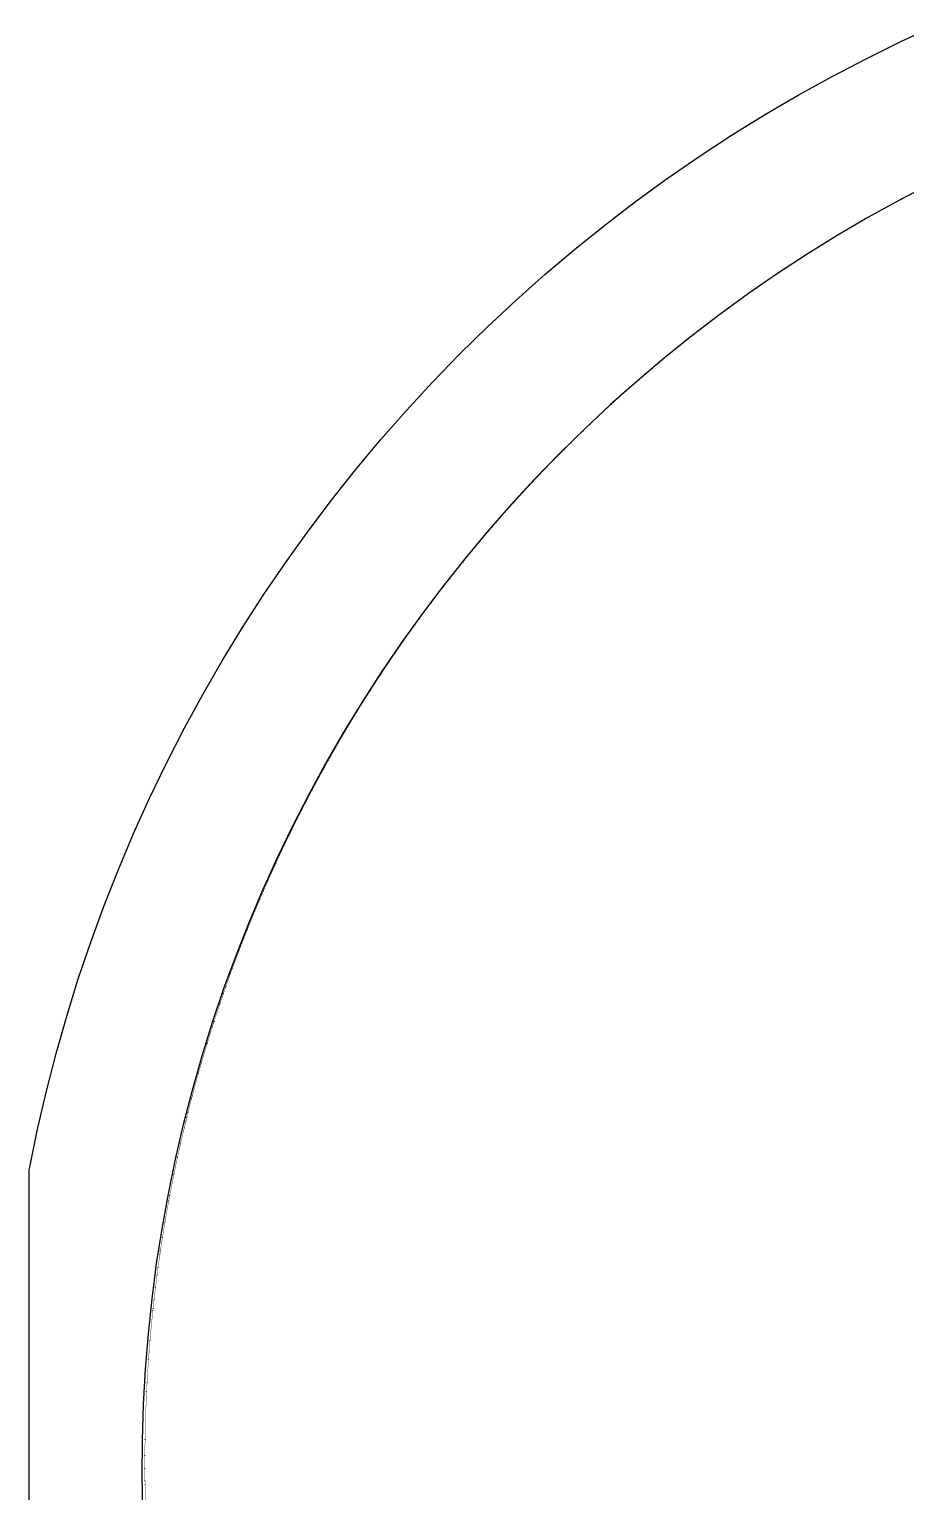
# Model space of a CAD drawing. Header units: inches. Extents: x -55000 to 163233, y -55008 to 54992.
# Drawn here: x -55000 to -23882, y -901 to 51001 of the extents above; entities that cross this region are included whole.
import ezdxf

# ---------------------------------------------------------------- set-up
doc = ezdxf.new("R2010")
doc.units = ezdxf.units.IN
doc.header["$MEASUREMENT"] = 0
doc.linetypes.add('ACAD_ISO07W100', pattern=[3, 0, -3])
doc.layers.get('0').update_dxf_attribs({"color": 20, "linetype": 'ACAD_ISO07W100'})
doc.layers.add('L17D0', color=11, linetype='Continuous')

msp = doc.modelspace()

# ---------------------------------------------------------------- linework, layer by layer
msp.add_circle((-19.81589, 126.61364), 50874.56217)
at = {"layer": 'L17D0'}
for points in [[(-55000, -10521.6085), (-55000, 10521.6085), (-54982.064, 10620.9415), (-54703.506, 11972.3335), (-54391.738, 13316.4515), (-54046.949, 14652.4805), (-53669.348, 15979.6095), (-53259.165, 17297.0325), (-52816.648, 18603.9495), (-52342.067, 19899.5675), (-51835.709, 21183.0995), (-51297.882, 22453.7665), (-50728.912, 23710.7975), (-50129.144, 24953.4285), (-49498.944, 26180.9055), (-48838.693, 27392.4835), (-48148.792, 28587.4275), (-47429.66, 29765.0105), (-46681.734, 30924.5185), (-45905.467, 32065.2485), (-45101.331, 33186.5065), (-44269.815, 34287.6115), (-43411.423, 35367.8965), (-42526.675, 36426.7055), (-41616.11, 37463.3945), (-40680.28, 38477.3345), (-39719.753, 39467.9115), (-38735.113, 40434.5215), (-37726.956, 41376.5795), (-36695.896, 42293.5135), (-35642.557, 43184.7665), (-34567.58, 44049.7975), (-33471.618, 44888.0805), (-32355.335, 45699.1075), (-31219.409, 46482.3865), (-30064.529, 47237.4405), (-28891.398, 47963.8125), (-27700.727, 48661.0615), (-26493.239, 49328.7635), (-25269.667, 49966.5135), (-24030.754, 50573.9235), (-23155.511, 50976.5995)], [(-23013.447, 45504.5105), (-24127.771, 44923.7025), (-25227.448, 44315.6165), (-26311.809, 43680.6225), (-27380.196, 43019.1055), (-28431.961, 42331.4665), (-29466.465, 41618.1235), (-30483.08, 40879.5085), (-31481.189, 40116.0725), (-32460.186, 39328.2765), (-33419.476, 38516.5995), (-34358.478, 37681.5355), (-35276.62, 36823.5895), (-36173.347, 35943.2835), (-37048.112, 35041.1515), (-37900.386, 34117.7415), (-38729.651, 33173.6135), (-39535.403, 32209.3415), (-40317.153, 31225.5105), (-41074.427, 30222.7185), (-41806.765, 29201.5725), (-42513.722, 28162.6945), (-43194.869, 27106.7135), (-43849.792, 26034.2715), (-44478.095, 24946.0195), (-45079.395, 23842.6175), (-45653.328, 22724.7365), (-46199.545, 21593.0545), (-46717.714, 20448.2585), (-47207.521, 19291.0445), (-47668.668, 18122.1125), (-48100.876, 16942.1755), (-48503.882, 15751.9475), (-48877.442, 14552.1515), (-49221.328, 13343.5165), (-49535.333, 12126.7755), (-49819.264, 10902.6675), (-50072.951, 9671.9365), (-50296.238, 8435.3285), (-50488.991, 7193.5945), (-50651.092, 5947.4885), (-50782.443, 4697.7665), (-50882.964, 3445.1885), (-50952.595, 2190.5135), (-50991.292, 934.5045), (-50999.032, -322.0765), (-50975.812, -1578.4675)]]:
    msp.add_lwpolyline(points, dxfattribs=at)

doc.saveas('drawing.dxf')
